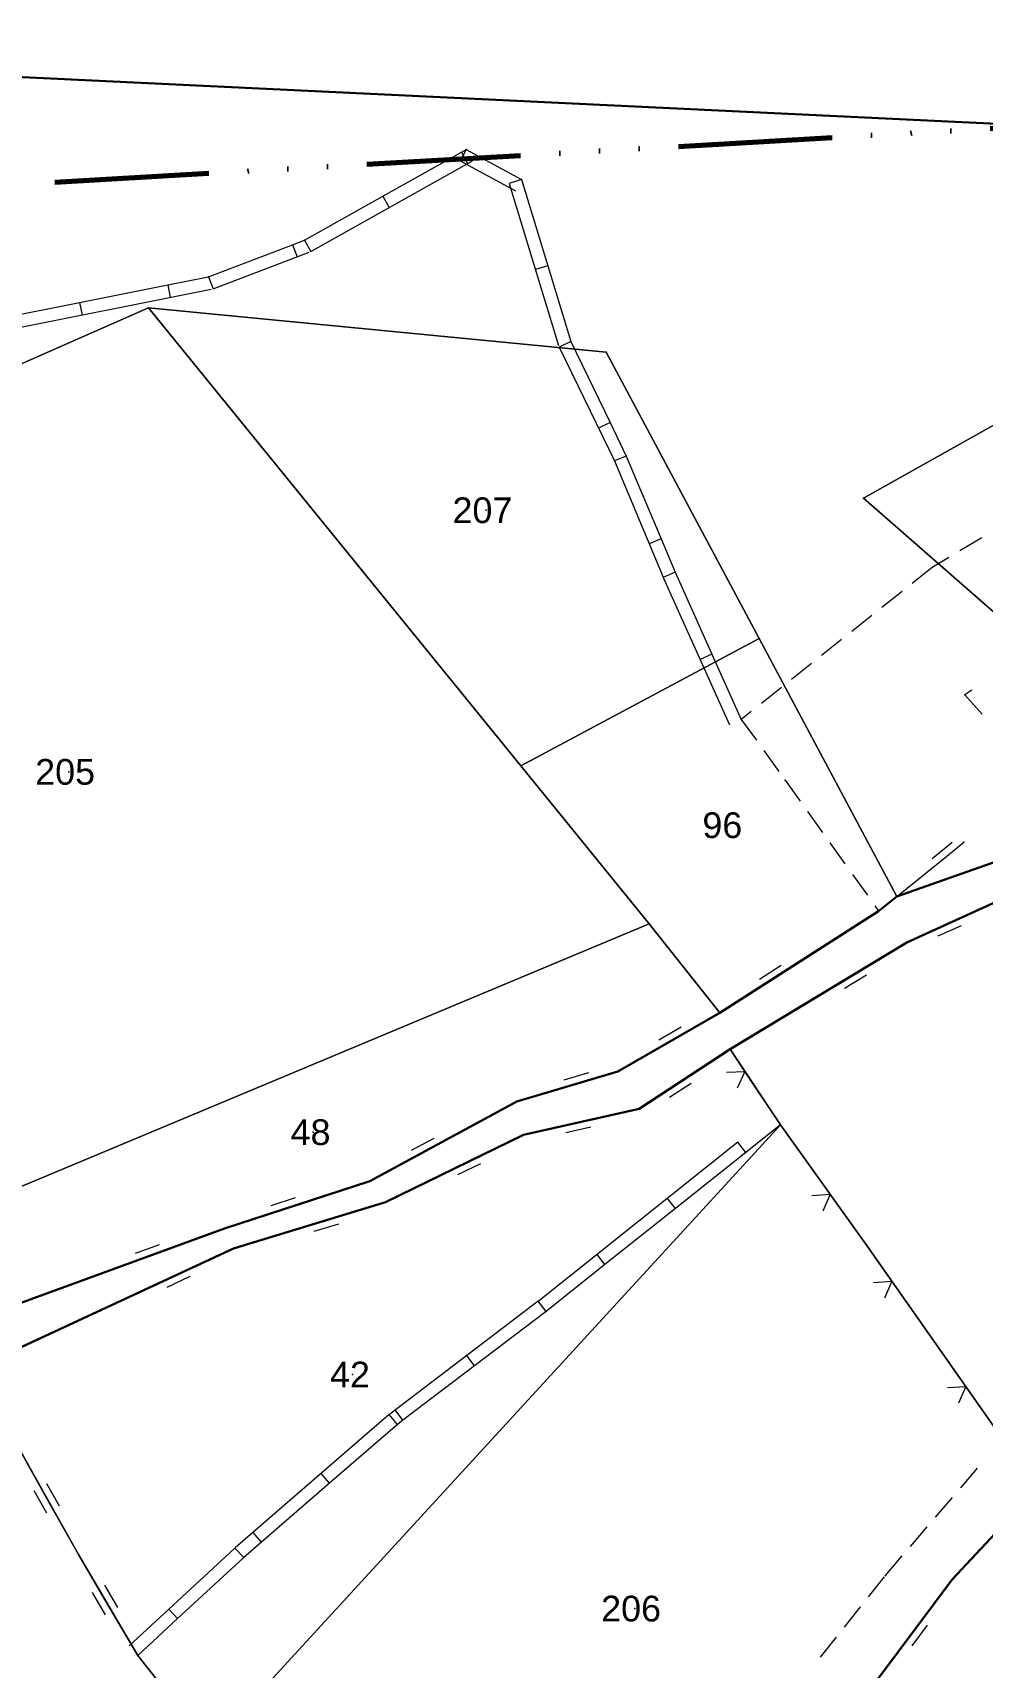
# Model space of a CAD drawing. Header units: millimetres. Extents: x 614452 to 616952, y 4151662 to 4153442.
# Drawn here: x 615285.9 to 615359.8, y 4152012.8 to 4152140 of the extents above; entities that cross this region are included whole.
import ezdxf
from ezdxf.xclip import XClip

# ---------------------------------------------------------------- set-up
doc = ezdxf.new("R2010")
doc.units = ezdxf.units.MM
doc.header["$XCLIPFRAME"] = 2
doc.linetypes.add('ACAD_ISO14W100', pattern=[24, 12, -3, 0, -3, 0, -3, 0, -3])
for name, color, linetype, lineweight in [('02_ADA_ALN_YENI', 7, 'Continuous', 30), ('03_PARSEL_ALN_ESKI', 18, 'Continuous', 0), ('03_PARSEL_ALN_YENI', 171, 'Continuous', 0), ('03_PARSEL_NO_ESKI', 5, 'Continuous', 0), ('03_PARSEL_SNR_YENI', 5, 'Continuous', 0), ('06_DETAY_SNR_KROKI', 4, 'Continuous', 0), ('06_DETAY_SNR_PAFTA', 26, 'Continuous', 0), ('07_SNRTIP_GECERLI', 30, 'Continuous', 0), ('07_SNRTIP_SABIT', 18, 'Continuous', 0), ('NOKTA_DETAY_YENI', 171, 'Continuous', 0), ('NOKTA_PARSEL_ESKI', 6, 'Continuous', 0), ('NOKTA_PARSEL_YENI', 30, 'Continuous', 0), ('TRAFO_BOLGE_TUM', 254, 'ACAD_ISO14W100', 70)]:
    doc.layers.add(name, color=color, linetype=linetype, lineweight=lineweight)
doc.styles.get("Standard").update_dxf_attribs({"font": 'Arial'})

# ---------------------------------------------------------------- blocks, each defined once
blk = doc.blocks.new('fggg')
at = {"layer": '02_ADA_ALN_YENI', "color": 252}
for points in [[(615276.2, 4152038, 0), (615300.78, 4152046.97, 0), (615312.09, 4152050.66, 0), (615323.54, 4152056.84, 0), (615331.4, 4152059.17, 0), (615339.35, 4152063.74, 0), (615351.7, 4152071.65, 0), (615353.11, 4152072.8, 0), (615376.53, 4152081.03, 0), (615384.53, 4152086.86, 0), (615429.17, 4152117.25, 0), (615437.2, 4152115.76, 0), (615529.18, 4152178.55, 0), (615448.13, 4152128.73, 0), (615448.13, 4152128.73, 0), (615236.84, 4152138.84, 0)], [(615281.31, 4152036.04, 0), (615301.49, 4152045.41, 0), (615313.31, 4152049.01, 0), (615324.07, 4152054.26, 0), (615333.07, 4152056.27, 0), (615340.13, 4152060.92, 0), (615353.88, 4152069.22, 0), (615361.53, 4152072.69, 0), (615373.48, 4152069.38, 0), (615383.71, 4152065.41, 0), (615389.53, 4152060.04, 0), (615376.62, 4152042.12, 0), (615364.13, 4152026.85, 0), (615357.43, 4152019.65, 0), (615343.36, 4152000.84, 0), (615332, 4151985.12, 0), (615322.37, 4151974.61, 0), (615292.73, 4151935.07, 0), (615285.12, 4151929.82, 0)]]:
    blk.add_polyline3d(points, dxfattribs=at)
at = {"layer": '03_PARSEL_ALN_ESKI', "color": 252}
for p in [(615321.15, 4152102.84), (615288.68, 4152082.49), (615339.73, 4152078.34), (615307.68, 4152054.46), (615310.75, 4152035.61), (615332.72, 4152017.4)]:
    blk.add_point(p, dxfattribs=at)
at = {"layer": '03_PARSEL_ALN_YENI', "color": 252}
blk.add_polyline3d([(615236.84, 4152138.84, 0), (615448.13, 4152128.73, 0), (615529.18, 4152178.55, 0), (615437.2, 4152115.76, 0), (615437.2, 4152115.76, 0), (615429.17, 4152117.25, 0), (615428.42, 4152124.49, 0), (615381.68, 4152118.62, 0), (615368.61, 4152113.92, 0), (615350.53, 4152103.78, 0), (615376.53, 4152081.03, 0), (615353.11, 4152072.8, 0), (615342.41, 4152092.87, 0), (615330.49, 4152115.13, 0), (615294.86, 4152118.58, 0), (615251.78, 4152099.64, 0)], dxfattribs=at)
for points in [[(615294.86, 4152118.58, 0), (615323.84, 4152082.95, 0), (615333.83, 4152070.66, 0), (615272.71, 4152045.12, 0), (615268.77, 4152053.13, 0), (615262.25, 4152069, 0), (615257.49, 4152080.32, 0), (615251.78, 4152099.64, 0), (615294.86, 4152118.58, 0)], [(615294.86, 4152118.58, 0), (615330.49, 4152115.13, 0), (615342.41, 4152092.87, 0), (615323.84, 4152082.95, 0), (615294.86, 4152118.58, 0)], [(615376.53, 4152081.03, 0), (615350.53, 4152103.78, 0), (615368.61, 4152113.92, 0), (615384.53, 4152086.86, 0), (615376.53, 4152081.03, 0)], [(615323.84, 4152082.95, 0), (615342.41, 4152092.87, 0), (615353.11, 4152072.8, 0), (615351.7, 4152071.65, 0), (615339.35, 4152063.74, 0), (615333.83, 4152070.66, 0), (615323.84, 4152082.95, 0)], [(615376.62, 4152042.12, 0), (615364.13, 4152026.85, 0), (615361.35, 4152030.6, 0), (615350.82, 4152045.56, 0), (615344.07, 4152055.03, 0), (615340.13, 4152060.92, 0), (615353.88, 4152069.22, 0), (615361.53, 4152072.69, 0), (615373.48, 4152069.38, 0), (615383.71, 4152065.41, 0), (615389.53, 4152060.04, 0), (615376.62, 4152042.12, 0)], [(615312.09, 4152050.66, 0), (615300.78, 4152046.97, 0), (615276.2, 4152038, 0), (615272.71, 4152045.12, 0), (615333.83, 4152070.66, 0), (615339.35, 4152063.74, 0), (615331.4, 4152059.17, 0), (615323.54, 4152056.84, 0), (615312.09, 4152050.66, 0)], [(615313.31, 4152049.01, 0), (615324.07, 4152054.26, 0), (615333.07, 4152056.27, 0), (615340.13, 4152060.92, 0), (615344.07, 4152055.03, 0), (615299.64, 4152006.64, 0), (615294.04, 4152013.76, 0), (615289.41, 4152021.6, 0), (615281.31, 4152036.04, 0), (615301.49, 4152045.41, 0), (615313.31, 4152049.01, 0)], [(615299.64, 4152006.64, 0), (615344.07, 4152055.03, 0), (615350.82, 4152045.56, 0), (615361.35, 4152030.6, 0), (615364.13, 4152026.85, 0), (615357.43, 4152019.65, 0), (615343.36, 4152000.84, 0), (615332, 4151985.12, 0), (615322.37, 4151974.61, 0), (615311.14, 4151990.78, 0), (615299.64, 4152006.64, 0)], [(615258.35, 4152024.25, 0), (615274.68, 4152032.39, 0), (615281.31, 4152036.04, 0), (615289.41, 4152021.6, 0), (615294.04, 4152013.76, 0), (615299.64, 4152006.64, 0), (615271.33, 4151968.87, 0), (615258.1, 4151990.59, 0), (615251.3, 4151999.67, 0), (615243.62, 4152011.8, 0), (615258.35, 4152024.25, 0)]]:
    blk.add_polyline3d(points, close=True, dxfattribs=at)
at = {"layer": '03_PARSEL_SNR_YENI', "color": 252}
for p, q in [((615351.7, 4152071.65, 0.95), (615353.11, 4152072.8, 0.95)), ((615361.53, 4152072.69, 0.95), (615356.98, 4152070.62, 0.95)), ((615343.57, 4152066.44, 0.95), (615351.7, 4152071.65, 0.95)), ((615356.98, 4152070.62, 0.95), (615353.88, 4152069.22, 0.95)), ((615358.12, 4152070.52, 0.95), (615356.3, 4152069.7, 0.95)), ((615353.88, 4152069.22, 0.95), (615349.6, 4152066.64, 0.95)), ((615339.35, 4152063.74, 0.95), (615343.57, 4152066.44, 0.95)), ((615349.6, 4152066.64, 0.95), (615341.04, 4152061.47, 0.95)), ((615342.42, 4152066.37, 0.95), (615344.1, 4152067.45, 0.95)), ((615350.75, 4152066.67, 0.95), (615349.03, 4152065.64, 0.95)), ((615335.73, 4152061.66, 0.95), (615339.35, 4152063.74, 0.95)), ((615334.58, 4152061.65, 0.95), (615336.32, 4152062.65, 0.95)), ((615331.4, 4152059.17, 0.95), (615335.73, 4152061.66, 0.95)), ((615341.04, 4152061.47, 0.95), (615340.13, 4152060.92, 0.95)), ((615340.13, 4152060.92, 0.95), (615335.95, 4152058.17, 0.95)), ((615341.29, 4152059.18, 0.95), (615340.13, 4152060.92, 0.95)), ((615327.22, 4152058.52, 0.95), (615329.14, 4152059.09, 0.95)), ((615328.34, 4152058.26, 0.95), (615331.4, 4152059.17, 0.95)), ((615339.86, 4152059.13, 0.95), (615341.29, 4152059.18, 0.95)), ((615341.29, 4152059.18, 0.95), (615340.69, 4152057.88, 0.95)), ((615344.07, 4152055.03, 0.95), (615341.29, 4152059.18, 0.95)), ((615323.54, 4152056.84, 0.95), (615328.34, 4152058.26, 0.95)), ((615335.95, 4152058.17, 0.95), (615333.07, 4152056.27, 0.95)), ((615337.1, 4152058.25, 0.95), (615335.43, 4152057.15, 0.95)), ((615316.49, 4152053.03, 0.95), (615323.54, 4152056.84, 0.95)), ((615333.07, 4152056.27, 0.95), (615328.19, 4152055.18, 0.95)), ((615328.19, 4152055.18, 0.95), (615324.07, 4152054.26, 0.95)), ((615329.29, 4152054.85, 0.95), (615327.34, 4152054.42, 0.95)), ((615345.02, 4152053.7, 0.95), (615344.07, 4152055.03, 0.95)), ((615315.35, 4152053.05, 0.95), (615317.11, 4152054, 0.95)), ((615324.07, 4152054.26, 0.95), (615319.58, 4152052.07, 0.95)), ((615347.92, 4152049.63, 0.95), (615345.02, 4152053.7, 0.95)), ((615312.09, 4152050.66, 0.95), (615316.49, 4152053.03, 0.95)), ((615319.58, 4152052.07, 0.95), (615313.31, 4152049.01, 0.95)), ((615320.72, 4152052, 0.95), (615318.93, 4152051.13, 0.95)), ((615305.53, 4152048.52, 0.95), (615312.09, 4152050.66, 0.95)), ((615300.78, 4152046.97, 0.95), (615305.53, 4152048.52, 0.95)), ((615304.41, 4152048.75, 0.95), (615306.31, 4152049.37, 0.95)), ((615313.31, 4152049.01, 0.95), (615308.53, 4152047.55, 0.95)), ((615346.49, 4152049.53, 0.95), (615347.92, 4152049.63, 0.95)), ((615347.92, 4152049.63, 0.95), (615347.36, 4152048.31, 0.95)), ((615350.82, 4152045.56, 0.95), (615347.92, 4152049.63, 0.95)), ((615308.53, 4152047.55, 0.95), (615301.49, 4152045.41, 0.95)), ((615309.65, 4152047.31, 0.95), (615307.73, 4152046.72, 0.95)), ((615294.99, 4152044.86, 0.95), (615300.78, 4152046.97, 0.95)), ((615290.29, 4152043.14, 0.95), (615294.99, 4152044.86, 0.95)), ((615293.86, 4152045.04, 0.95), (615295.73, 4152045.73, 0.95)), ((615301.49, 4152045.41, 0.95), (615296.96, 4152043.31, 0.95)), ((615352.72, 4152042.86, 0.95), (615350.82, 4152045.56, 0.95)), ((615280.9, 4152039.71, 0.95), (615290.29, 4152043.14, 0.95)), ((615296.96, 4152043.31, 0.95), (615287.89, 4152039.1, 0.95)), ((615298.1, 4152043.22, 0.95), (615296.29, 4152042.37, 0.95)), ((615351.29, 4152042.77, 0.95), (615352.72, 4152042.86, 0.95)), ((615352.72, 4152042.86, 0.95), (615352.16, 4152041.55, 0.95)), ((615355.6, 4152038.77, 0.95), (615352.72, 4152042.86, 0.95)), ((615287.89, 4152039.1, 0.95), (615283.35, 4152036.99, 0.95)), ((615358.48, 4152034.68, 0.95), (615355.6, 4152038.77, 0.95)), ((615286.96, 4152025.96, 0.95), (615282.08, 4152034.68, 0.95)), ((615357.05, 4152034.6, 0.95), (615358.48, 4152034.68, 0.95)), ((615358.48, 4152034.68, 0.95), (615357.91, 4152033.37, 0.95)), ((615361.35, 4152030.6, 0.95), (615358.48, 4152034.68, 0.95)), ((615287.94, 4152025.36, 0.95), (615286.97, 4152027.11, 0.95)), ((615286.96, 4152024.81, 0.95), (615285.98, 4152026.56, 0.95)), ((615289.41, 4152021.6, 0.95), (615286.96, 4152025.96, 0.95)), ((615360.73, 4152023.19, 0.95), (615357.43, 4152019.65, 0.95)), ((615291.49, 4152018.06, 0.95), (615289.41, 4152021.6, 0.95)), ((615292.49, 4152017.49, 0.95), (615291.47, 4152019.21, 0.95)), ((615357.43, 4152019.65, 0.95), (615354.43, 4152015.64, 0.95)), ((615291.52, 4152016.92, 0.95), (615290.5, 4152018.64, 0.95)), ((615294.04, 4152013.76, 0.95), (615291.49, 4152018.06, 0.95)), ((615354.43, 4152015.64, 0.95), (615348.44, 4152007.63, 0.95)), ((615355.48, 4152016.11, 0.95), (615354.28, 4152014.5, 0.95)), ((615296.55, 4152010.57, 0.95), (615294.04, 4152013.76, 0.95))]:
    blk.add_line(p, q, dxfattribs=at)
for p in [(615351.7, 4152071.65, 613.88), (615351.7, 4152071.65, 613.88), (615353.88, 4152069.22, 613.57), (615353.88, 4152069.22, 613.57), (615339.35, 4152063.74, 613.62), (615339.35, 4152063.74, 613.62), (615340.13, 4152060.92, 613.23), (615340.13, 4152060.92, 613.23), (615340.13, 4152060.92, 613.23), (615331.4, 4152059.17, 613.22), (615331.4, 4152059.17, 613.22), (615323.54, 4152056.84, 613.46), (615323.54, 4152056.84, 613.46), (615333.07, 4152056.27, 613.43), (615333.07, 4152056.27, 613.43), (615344.07, 4152055.03, 611.12), (615344.07, 4152055.03, 611.12), (615324.07, 4152054.26, 613.49), (615324.07, 4152054.26, 613.49), (615312.09, 4152050.66, 613.95), (615312.09, 4152050.66, 613.95), (615313.31, 4152049.01, 613.45), (615313.31, 4152049.01, 613.45), (615300.78, 4152046.97, 614.48), (615300.78, 4152046.97, 614.48), (615301.49, 4152045.41, 613.58), (615301.49, 4152045.41, 613.58), (615350.82, 4152045.56, 609.73), (615350.82, 4152045.56, 609.73), (615289.41, 4152021.6, 612.1), (615289.41, 4152021.6, 612.1), (615357.43, 4152019.65, 609.68), (615357.43, 4152019.65, 609.68), (615294.04, 4152013.76, 610.45), (615294.04, 4152013.76, 610.45)]:
    blk.add_point(p, dxfattribs=at)
at = {"layer": '06_DETAY_SNR_KROKI', "color": 252}
for p, q in [((615307.5, 4152122.97, 0.95), (615320.08, 4152130.03, 0.95)), ((615313.12, 4152127.27, 0.95), (615319.23, 4152130.7, 0.95)), ((615319.59, 4152130.9, 0.95), (615319.12, 4152130.02, 0.95)), ((615319.12, 4152130.02, 0.95), (615323.43, 4152127.68, 0.95)), ((615319.23, 4152130.7, 0.95), (615319.59, 4152130.9, 0.95)), ((615319.23, 4152130.7, 0.95), (615319.71, 4152129.82, 0.95)), ((615319.59, 4152130.9, 0.95), (615323.91, 4152128.56, 0.95)), ((615323.91, 4152128.56, 0.95), (615322.95, 4152128.27, 0.95)), ((615322.95, 4152128.27, 0.95), (615326.78, 4152115.66, 0.95)), ((615323.91, 4152128.56, 0.95), (615325.94, 4152121.86, 0.95)), ((615307.02, 4152123.85, 0.95), (615313.12, 4152127.27, 0.95)), ((615313.12, 4152127.27, 0.95), (615313.61, 4152126.4, 0.95)), ((615299.55, 4152121.01, 0.95), (615306.09, 4152123.5, 0.95)), ((615306.09, 4152123.5, 0.95), (615307.02, 4152123.85, 0.95)), ((615306.09, 4152123.5, 0.95), (615306.45, 4152122.56, 0.95)), ((615307.02, 4152123.85, 0.95), (615307.5, 4152122.97, 0.95)), ((615299.91, 4152120.07, 0.95), (615307.37, 4152122.91, 0.95)), ((615296.37, 4152120.38, 0.95), (615299.55, 4152121.01, 0.95)), ((615299.55, 4152121.01, 0.95), (615299.91, 4152120.07, 0.95)), ((615325.94, 4152121.86, 0.95), (615324.98, 4152121.57, 0.95)), ((615325.94, 4152121.86, 0.95), (615327.74, 4152115.96, 0.95)), ((615282.84, 4152116.67, 0.95), (615299.75, 4152120.03, 0.95)), ((615289.51, 4152119.01, 0.95), (615296.37, 4152120.38, 0.95)), ((615296.37, 4152120.38, 0.95), (615296.57, 4152119.4, 0.95)), ((615282.64, 4152117.65, 0.95), (615289.51, 4152119.01, 0.95)), ((615289.51, 4152119.01, 0.95), (615289.7, 4152118.03, 0.95)), ((615327.74, 4152115.96, 0.95), (615326.84, 4152115.52, 0.95)), ((615327.74, 4152115.96, 0.95), (615330.8, 4152109.66, 0.95)), ((615326.84, 4152115.52, 0.95), (615331.16, 4152106.63, 0.95)), ((615330.8, 4152109.66, 0.95), (615329.9, 4152109.22, 0.95)), ((615330.8, 4152109.66, 0.95), (615332.06, 4152107.06, 0.95)), ((615332.06, 4152107.06, 0.95), (615331.14, 4152106.68, 0.95)), ((615332.06, 4152107.06, 0.95), (615334.77, 4152100.61, 0.95)), ((615331.14, 4152106.68, 0.95), (615334.93, 4152097.64, 0.95)), ((615334.77, 4152100.61, 0.95), (615333.85, 4152100.22, 0.95)), ((615334.77, 4152100.61, 0.95), (615335.86, 4152098.03, 0.95)), ((615335.86, 4152098.03, 0.95), (615334.94, 4152097.62, 0.95)), ((615334.94, 4152097.62, 0.95), (615340.09, 4152086.15, 0.95)), ((615335.86, 4152098.03, 0.95), (615338.72, 4152091.64, 0.95)), ((615338.72, 4152091.64, 0.95), (615337.81, 4152091.23, 0.95)), ((615338.72, 4152091.64, 0.95), (615341, 4152086.56, 0.95)), ((615355.87, 4152075.75, 0.95), (615357.42, 4152077.01, 0.95)), ((615357, 4152075.94, 0.95), (615358.34, 4152077.03, 0.95)), ((615353.11, 4152072.8, 0.95), (615357, 4152075.94, 0.95)), ((615344.07, 4152055.03, 0.95), (615341.35, 4152052.89, 0.95)), ((615340.73, 4152053.67, 0.95), (615325.2, 4152041.3, 0.95)), ((615341.35, 4152052.89, 0.95), (615340.73, 4152053.67, 0.95)), ((615341.35, 4152052.89, 0.95), (615335.88, 4152048.53, 0.95)), ((615335.88, 4152048.53, 0.95), (615330.4, 4152044.17, 0.95)), ((615335.88, 4152048.53, 0.95), (615335.26, 4152049.31, 0.95)), ((615330.4, 4152044.17, 0.95), (615329.78, 4152044.95, 0.95)), ((615330.4, 4152044.17, 0.95), (615325.82, 4152040.52, 0.95)), ((615325.21, 4152041.32, 0.95), (615313.65, 4152032.53, 0.95)), ((615325.82, 4152040.52, 0.95), (615325.21, 4152041.32, 0.95)), ((615325.82, 4152040.52, 0.95), (615320.25, 4152036.29, 0.95)), ((615320.25, 4152036.29, 0.95), (615319.64, 4152037.08, 0.95)), ((615320.25, 4152036.29, 0.95), (615314.67, 4152032.05, 0.95)), ((615313.6, 4152032.49, 0.95), (615301.62, 4152022.12, 0.95)), ((615314.25, 4152031.73, 0.95), (615313.6, 4152032.49, 0.95)), ((615314.67, 4152032.05, 0.95), (615314.07, 4152032.85, 0.95)), ((615314.67, 4152032.05, 0.95), (615314.25, 4152031.73, 0.95)), ((615314.25, 4152031.73, 0.95), (615308.96, 4152027.15, 0.95)), ((615308.96, 4152027.15, 0.95), (615303.67, 4152022.57, 0.95)), ((615308.96, 4152027.15, 0.95), (615308.31, 4152027.91, 0.95)), ((615303.67, 4152022.57, 0.95), (615303.02, 4152023.32, 0.95)), ((615301.6, 4152022.1, 0.95), (615293.36, 4152014.49, 0.95)), ((615302.28, 4152021.36, 0.95), (615301.6, 4152022.1, 0.95)), ((615303.67, 4152022.57, 0.95), (615302.28, 4152021.36, 0.95)), ((615302.28, 4152021.36, 0.95), (615297.13, 4152016.62, 0.95)), ((615297.13, 4152016.62, 0.95), (615296.46, 4152017.35, 0.95)), ((615297.13, 4152016.62, 0.95), (615294.04, 4152013.76, 0.95))]:
    blk.add_line(p, q, dxfattribs=at)
for p in [(615319.59, 4152130.9, 632.81), (615319.59, 4152130.9, 632.81), (615323.91, 4152128.56, 632.9), (615323.91, 4152128.56, 632.9), (615307.02, 4152123.85, 631.6), (615307.02, 4152123.85, 631.6), (615299.55, 4152121.01, 631.12), (615299.55, 4152121.01, 631.12), (615327.74, 4152115.96, 628.12), (615327.74, 4152115.96, 628.12), (615332.06, 4152107.06, 625.07), (615332.06, 4152107.06, 625.07), (615335.86, 4152098.03, 621.55), (615335.86, 4152098.03, 621.55), (615341, 4152086.56, 618.76), (615358.34, 4152077.03, 614.32), (615344.07, 4152055.03, 611.12), (615341.35, 4152052.89, 611.1), (615341.35, 4152052.89, 611.1), (615325.82, 4152040.52, 610.28), (615325.82, 4152040.52, 610.28), (615314.25, 4152031.73, 610.34), (615314.25, 4152031.73, 610.34), (615302.28, 4152021.36, 610.38), (615302.28, 4152021.36, 610.38), (615294.04, 4152013.76, 610.45)]:
    blk.add_point(p, dxfattribs=at)
at = {"layer": '06_DETAY_SNR_PAFTA', "color": 252}
for p, q in [((615359.73, 4152100.7, 0.95), (615358.01, 4152099.68, 0.95)), ((615355.86, 4152098.4, 0.95), (615354.3, 4152097.15, 0.95)), ((615357.15, 4152099.17, 0.95), (615355.86, 4152098.4, 0.95)), ((615353.52, 4152096.53, 0.95), (615351.95, 4152095.28, 0.95)), ((615351.17, 4152094.66, 0.95), (615349.61, 4152093.42, 0.95)), ((615348.82, 4152092.79, 0.95), (615347.26, 4152091.55, 0.95)), ((615346.48, 4152090.92, 0.95), (615344.91, 4152089.68, 0.95)), ((615344.13, 4152089.05, 0.95), (615342.57, 4152087.81, 0.95)), ((615358.96, 4152088.85, 0.95), (615358.41, 4152088.48, 0.95)), ((615358.41, 4152088.48, 0.95), (615359.75, 4152086.99, 0.95)), ((615341.78, 4152087.19, 0.95), (615341, 4152086.56, 0.95)), ((615341, 4152086.56, 0.95), (615342.18, 4152084.95, 0.95)), ((615342.77, 4152084.14, 0.95), (615343.94, 4152082.52, 0.95)), ((615344.43, 4152081.84, 0.95), (615345.59, 4152080.22, 0.95)), ((615346.17, 4152079.4, 0.95), (615347.33, 4152077.77, 0.95)), ((615347.91, 4152076.96, 0.95), (615349.07, 4152075.33, 0.95)), ((615349.66, 4152074.51, 0.95), (615350.82, 4152072.89, 0.95)), ((615351.4, 4152072.07, 0.95), (615351.7, 4152071.65, 0.95)), ((615358.09, 4152026.79, 0.95), (615359.39, 4152028.31, 0.95)), ((615356.13, 4152024.52, 0.95), (615357.44, 4152026.04, 0.95)), ((615354.18, 4152022.24, 0.95), (615355.48, 4152023.76, 0.95)), ((615352.22, 4152019.97, 0.95), (615353.53, 4152021.49, 0.95)), ((615350.91, 4152018.31, 0.95), (615352.15, 4152019.88, 0.95)), ((615349.05, 4152015.96, 0.95), (615350.29, 4152017.53, 0.95)), ((615347.18, 4152013.61, 0.95), (615348.43, 4152015.17, 0.95))]:
    blk.add_line(p, q, dxfattribs=at)
for p in [(615355.86, 4152098.4, 620.08), (615355.86, 4152098.4, 620.08), (615358.41, 4152088.48, 617.52), (615358.41, 4152088.48, 617.52), (615341, 4152086.56, 618.76), (615341, 4152086.56, 618.76), (615344.43, 4152081.84, 616.85), (615344.43, 4152081.84, 616.85), (615351.7, 4152071.65, 613.88), (615352.22, 4152019.97, 609.72), (615352.22, 4152019.97, 609.72)]:
    blk.add_point(p, dxfattribs=at)
at = {"layer": '07_SNRTIP_GECERLI', "color": 252}
for points in [[(614973.57, 4152027.26, 0), (615072.7, 4152021.18, 0), (615236.84, 4152138.84, 0), (615448.13, 4152128.73, 0), (615529.18, 4152178.55, 0)], [(615294.86, 4152118.58, 0), (615251.78, 4152099.64, 620.97)], [(615323.84, 4152082.95, 0), (615294.86, 4152118.58, 0)], [(615294.86, 4152118.58, 0), (615330.49, 4152115.13, 0)], [(615330.49, 4152115.13, 0), (615342.41, 4152092.87, 0)], [(615368.61, 4152113.92, 0), (615350.53, 4152103.78, 0)], [(615350.53, 4152103.78, 0), (615376.53, 4152081.03, 0)], [(615342.41, 4152092.87, 0), (615323.84, 4152082.95, 0)], [(615342.41, 4152092.87, 0), (615353.11, 4152072.8, 0)], [(615333.83, 4152070.66, 0), (615323.84, 4152082.95, 0)], [(615353.11, 4152072.8, 0), (615376.53, 4152081.03, 0)], [(615333.83, 4152070.66, 0), (615272.71, 4152045.12, 0)], [(615339.35, 4152063.74, 613.62), (615333.83, 4152070.66, 0)], [(615299.64, 4152006.64, 609.66), (615344.07, 4152055.03, 611.12)]]:
    blk.add_polyline3d(points, dxfattribs=at)
at = {"layer": '07_SNRTIP_SABIT', "color": 252}
for points in [[(615339.35, 4152063.74, 613.62), (615351.7, 4152071.65, 613.88), (615353.11, 4152072.8, 613.88)], [(615340.13, 4152060.92, 613.23), (615353.88, 4152069.22, 613.57), (615361.53, 4152072.69, 613.76)], [(615276.2, 4152038, 615.74), (615300.78, 4152046.97, 614.48), (615312.09, 4152050.66, 613.95), (615323.54, 4152056.84, 613.46), (615331.4, 4152059.17, 613.22), (615339.35, 4152063.74, 613.62)], [(615281.31, 4152036.04, 613.31), (615301.49, 4152045.41, 613.58), (615313.31, 4152049.01, 613.45), (615324.07, 4152054.26, 613.49), (615333.07, 4152056.27, 613.43), (615340.13, 4152060.92, 613.23)], [(615340.13, 4152060.92, 613.23), (615344.07, 4152055.03, 611.12)], [(615361.35, 4152030.6, 609.78), (615350.82, 4152045.56, 609.73), (615344.07, 4152055.03, 611.12)], [(615281.31, 4152036.04, 613.31), (615289.41, 4152021.6, 612.1), (615294.04, 4152013.76, 610.45)], [(615332, 4151985.12, 609.51), (615343.36, 4152000.84, 609.81), (615357.43, 4152019.65, 609.68), (615364.13, 4152026.85, 609.65)], [(615294.04, 4152013.76, 610.45), (615299.64, 4152006.64, 609.66), (615311.14, 4151990.78, 609.08), (615322.37, 4151974.61, 609.13)]]:
    blk.add_polyline3d(points, dxfattribs=at)
at = {"layer": 'NOKTA_DETAY_YENI', "color": 252}
for p in [(615319.59, 4152130.9, 632.81), (615323.91, 4152128.56, 632.9), (615307.02, 4152123.85, 631.6), (615299.55, 4152121.01, 631.12), (615327.74, 4152115.96, 628.12), (615332.06, 4152107.06, 625.07), (615355.86, 4152098.4, 620.08), (615335.86, 4152098.03, 621.55), (615358.41, 4152088.48, 617.52), (615341, 4152086.56, 618.76), (615344.43, 4152081.84, 616.85), (615358.34, 4152077.03, 614.32), (615341.35, 4152052.89, 611.1), (615325.82, 4152040.52, 610.28), (615314.25, 4152031.73, 610.34), (615302.28, 4152021.36, 610.38), (615352.22, 4152019.97, 609.72)]:
    blk.add_point(p, dxfattribs=at)
at = {"layer": 'NOKTA_PARSEL_ESKI', "color": 252}
for p in [(615294.86, 4152118.58), (615330.49, 4152115.13), (615350.53, 4152103.78), (615342.41, 4152092.87), (615323.84, 4152082.95), (615333.83, 4152070.66)]:
    blk.add_point(p, dxfattribs=at)
at = {"layer": 'NOKTA_PARSEL_YENI', "color": 252}
for p in [(615353.11, 4152072.8), (615351.7, 4152071.65, 613.88), (615353.88, 4152069.22, 613.57), (615339.35, 4152063.74, 613.62), (615340.13, 4152060.92, 613.23), (615331.4, 4152059.17, 613.22), (615323.54, 4152056.84, 613.46), (615333.07, 4152056.27, 613.43), (615344.07, 4152055.03, 611.12), (615324.07, 4152054.26, 613.49), (615312.09, 4152050.66, 613.95), (615313.31, 4152049.01, 613.45), (615300.78, 4152046.97, 614.48), (615301.49, 4152045.41, 613.58), (615350.82, 4152045.56, 609.73), (615289.41, 4152021.6, 612.1), (615357.43, 4152019.65, 609.68), (615294.04, 4152013.76, 610.45)]:
    blk.add_point(p, dxfattribs=at)
at = {"layer": '03_PARSEL_NO_ESKI', "color": 252}
for s, p in [('207', (615318.53, 4152101.84)), ('205', (615286.05, 4152081.49)), ('96', (615337.98, 4152077.34)), ('48', (615305.93, 4152053.46)), ('42', (615309, 4152034.61)), ('206', (615330.1, 4152016.4))]:
    blk.add_text(s, height=2, dxfattribs=at).set_placement(p)

msp = doc.modelspace()

# ---------------------------------------------------------------- linework, layer by layer
at = {"layer": 'TRAFO_BOLGE_TUM', "flags": 128}
msp.add_lwpolyline([(615486.15, 4152669.73), (615486.14, 4152669.74), (616077.97, 4153209.43), (616078.15, 4153209.6), (616079.01, 4153210.2), (616079.07, 4153210.22), (616079.06, 4153210.23), (616244.06, 4153303.22), (616244.96, 4153303.63), (616245.97, 4153303.9), (616247.01, 4153303.99), (616248.05, 4153303.9), (616248.33, 4153303.83), (616248.33, 4153303.84), (616279.31, 4153296.85), (616280.04, 4153296.64), (616280.99, 4153296.2), (616281.85, 4153295.6), (616282.59, 4153294.86), (616283.19, 4153294), (616283.63, 4153293.05), (616283.9, 4153292.04), (616283.99, 4153291), (616283.9, 4153289.96), (616283.63, 4153288.95), (616283.19, 4153288.01), (616283.19, 4153288.01), (615803.49, 4152453.53), (615803.48, 4152453.52), (615803.31, 4152453.28), (615803.33, 4152453.27), (615607.27, 4152149.14), (615606.83, 4152148.54), (615606.09, 4152147.8), (615605.23, 4152147.2), (615604.28, 4152146.75), (615603.27, 4152146.48), (615602.57, 4152146.42), (615602.57, 4152146.4), (615216.37, 4152124.26), (615216.03, 4152124.25), (615214.99, 4152124.34), (615213.97, 4152124.61), (615213.03, 4152125.05), (615212.17, 4152125.65), (615211.43, 4152126.39), (615210.83, 4152127.25), (615210.39, 4152128.2), (615210.12, 4152129.21), (615210.03, 4152130.25), (615210.12, 4152131.29), (615210.39, 4152132.3), (615210.7, 4152132.98), (615210.69, 4152132.98), (615484.84, 4152668.05), (615484.98, 4152668.31), (615485.58, 4152669.17), (615486.15, 4152669.73), (615486.15, 4152669.73)], dxfattribs=at)

# ---------------------------------------------------------------- block references
ref = msp.add_blockref('fggg', (0, 0))
XClip(ref).set_block_clipping_path([(615240.7433106549, 4153442.5), (615240.7433106545, 4152542.5), (614452.5, 4152542.5), (614452.5, 4151662.5), (616764.340303037, 4151662.5), (616764.340303037, 4152542.5), (616327.5, 4152542.5), (616327.5, 4153442.5)])

doc.saveas('drawing.dxf')
